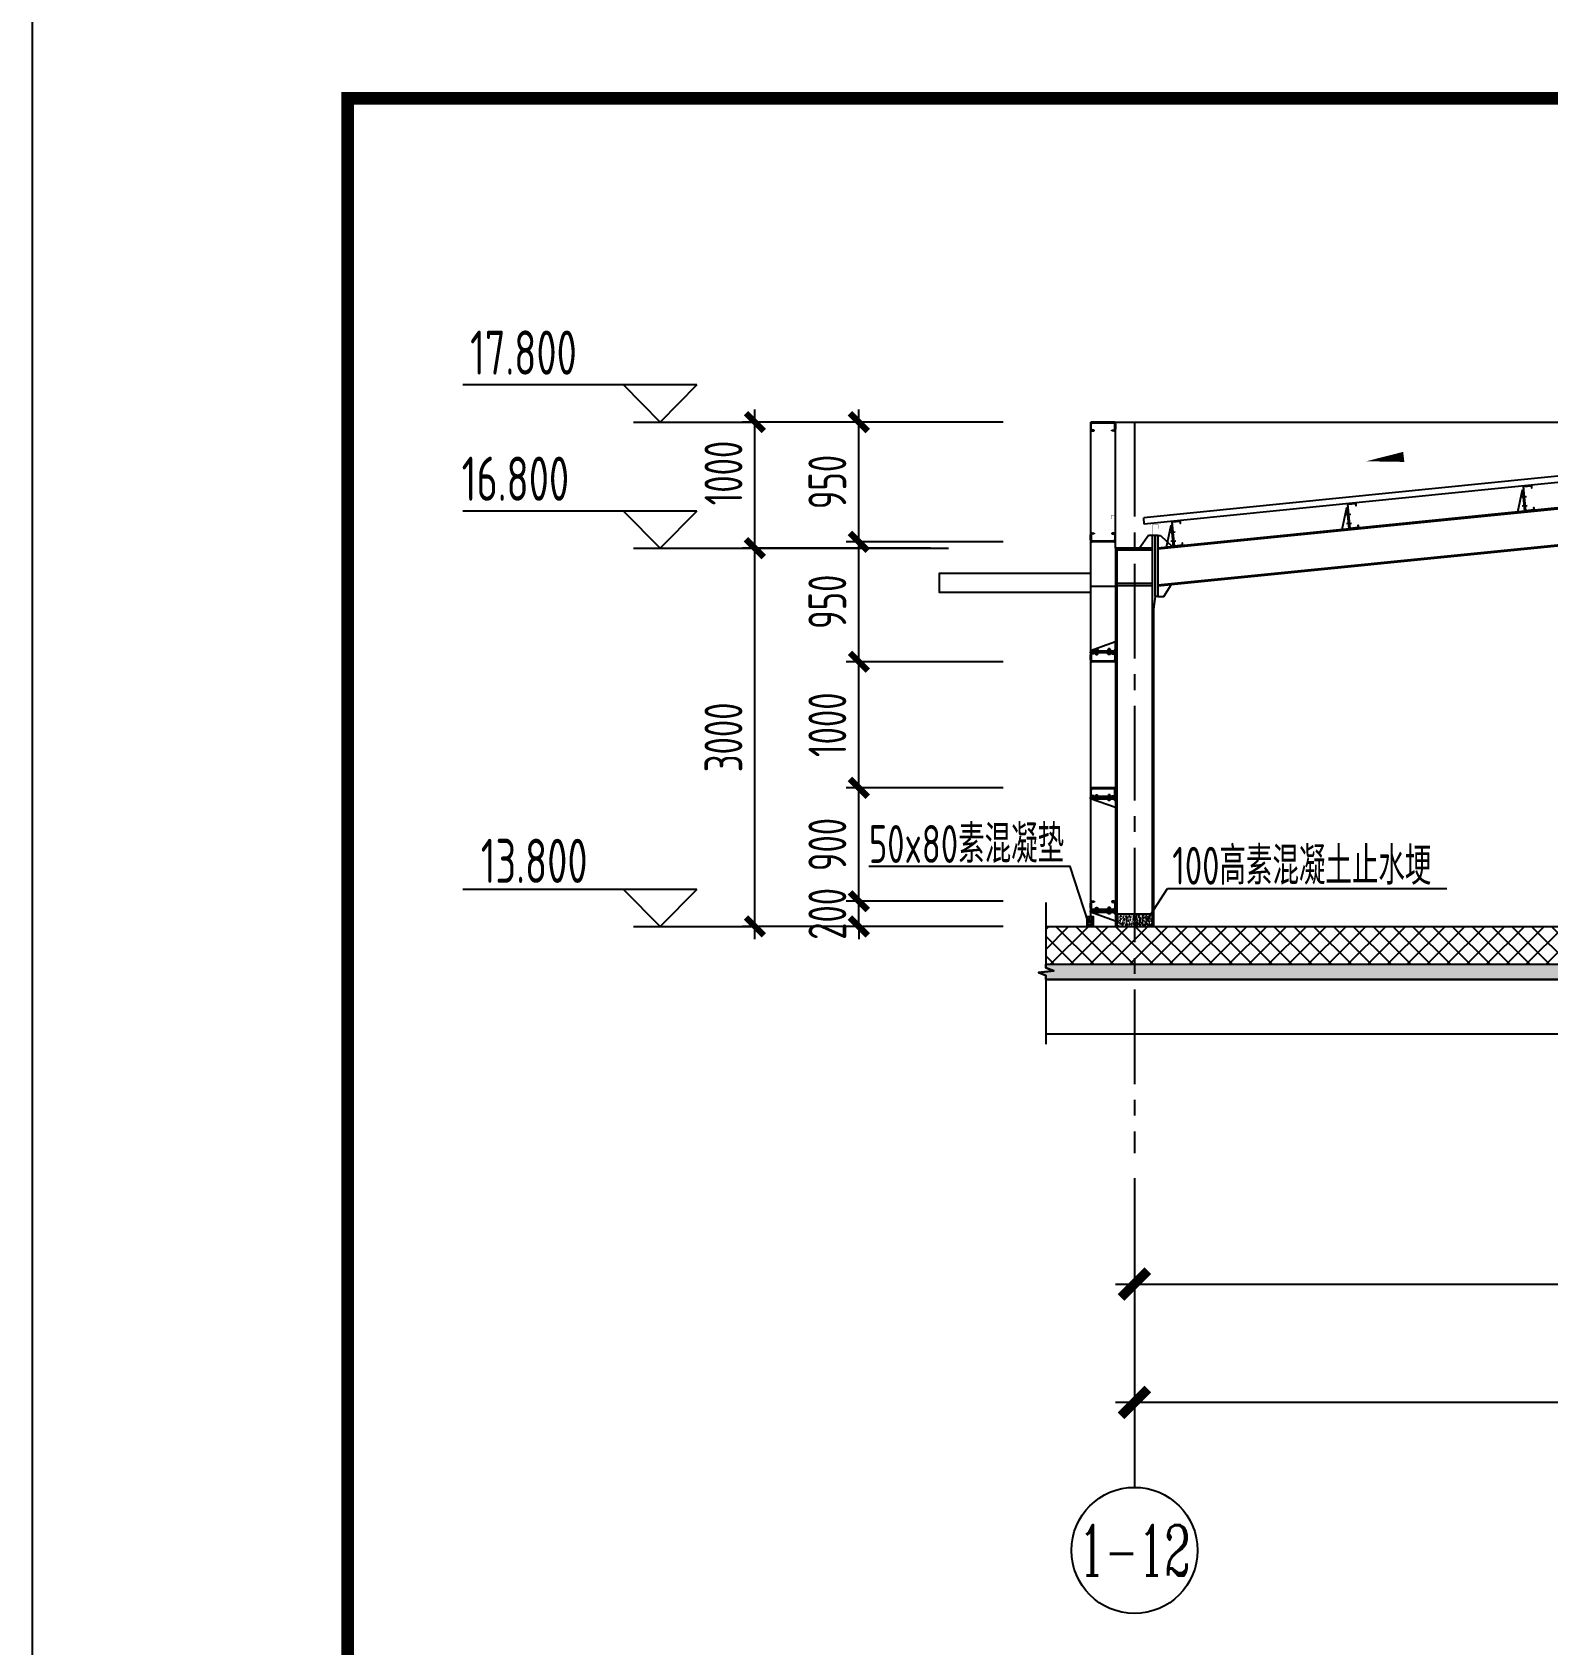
# Model space of a CAD drawing. Extents: x 670693 to 730093, y 227832 to 493926.
# Drawn here: x 670693 to 682709, y 303893 to 316681 of the extents above; entities that cross this region are included whole.
import ezdxf
from ezdxf.enums import TextEntityAlignment as Align

# ---------------------------------------------------------------- set-up
doc = ezdxf.new("R2010")
doc.units = 0
doc.header["$LTSCALE"] = 1000
doc.linetypes.add('30', pattern=[0])
doc.linetypes.add('CENTER2', pattern=[1.125, 0.75, -0.125, 0.125, -0.125])
doc.layers.get('0').update_dxf_attribs({"linetype": 'CONTINUOUS'})
doc.layers.get('Defpoints').update_dxf_attribs({"linetype": 'CONTINUOUS'})
for name, color, linetype in [('AXIS', 253, '30'), ('AXIS_DIM', 3, 'CONTINUOUS'), ('AXIS_NUM', 7, 'CONTINUOUS'), ('BEAM_CON', 3, 'CONTINUOUS'), ('DIM', 3, 'CONTINUOUS'), ('DIM_SYMB', 3, 'CONTINUOUS'), ('HATCH', 254, 'CONTINUOUS'), ('Prof', 2, 'CONTINUOUS'), ('PUB_TEXT', 7, 'CONTINUOUS'), ('PUB_TITLE', 4, 'CONTINUOUS'), ('PZ', 11, 'CONTINUOUS'), ('梁原位标注竖向', 7, 'CONTINUOUS')]:
    doc.layers.add(name, color=color, linetype=linetype)
doc.styles.add('TSSD_Axis', font='Complex.shx', dxfattribs={"width": 0.7, "bigfont": 'hztxt.shx'})
doc.styles.add('TSSD_Dimension', font='Tssdeng.shx', dxfattribs={"width": 0.7, "bigfont": 'hztxt.shx'})
doc.dimstyles.new('TSSD_100_100$0', dxfattribs={"dimtxt": 300, "dimasz": 100, "dimexe": 100, "dimexo": 300, "dimgap": 100, "dimtad": 1, "dimdec": 0, "dimzin": 0, "dimdsep": 46, "dimtxsty": 'TSSD_Dimension', "dimblk": 'ARCHTICK', "dimcen": 0, "dimdle": 100, "dimclrd": 3, "dimclre": 3, "dimclrt": 7, "dimazin": 0, "dimtfac": 1, "dimtdec": 0, "dimtix": 1, "dimtmove": 2, "dimatfit": 3, "dimldrblk": 'ARCHTICK', "dimfxl": 1, "dimtolj": 1, "dimtzin": 0, "dimarcsym": 0})
pattern_1 = [(45, (759558.17, 381594.03), (-78.57724, 78.57724), []), (135, (759558.17, 381594.03), (-78.57724, -78.57724), [])]
pattern_2 = [(50, (759558.175, 381594.028), (35.863009, -3.137607), [3.75, -41.25]), (355, (759558.175, 381594.03), (-6.937567, 37.609607), [3, -33]), (100.4514, (759561.163, 381593.767), (28.925469, 34.471977), [3.18701, -35.057106]), (46.1842, (759558.175, 381604.03), (53.362052, -8.27595), [5.625, -61.875]), (96.6356, (759562.62, 381603.34), (46.733135, 48.705894), [4.780514, -52.58565]), (351.1842, (759558.175, 381604.03), (46.733097, 48.70593), [4.5, -49.5]), (21, (759563.175, 381601.528), (29.845353, -20.1309445), [3.75, -41.25]), (326, (759563.175, 381601.53), (12.165767, 36.257502), [3, -33]), (71.4514, (759565.662, 381599.85), (42.011131, 16.126525), [3.18701, -35.057106]), (37.5, (759558.175, 381594.028), (0.6079928, 16.6446927), [0, -32.6, 0, -33.5, 0, -33.125]), (7.5, (759558.175, 381594.028), (13.153477, 19.7205856), [0, -19.1, 0, -31.85, 0, -12.625]), (327.5, (759547.025, 381594.028), (26.6911218, -1.1277436), [0, -12.5, 0, -39, 0, -51.75]), (317.5, (759542.025, 381594.028), (29.1593085, 5.005249), [0, -16.25, 0, -25.9, 0, -36.75])]

# ---------------------------------------------------------------- blocks, each defined once
blk = doc.blocks.new('_ArchTick')
at = {"color": 0, "linetype": 'ByBlock', "const_width": 0.5}
blk.add_lwpolyline([(-0.707, -0.707), (0.707, 0.707)], dxfattribs=at)
blk = doc.blocks.new('*D6')
at = {"layer": 'Defpoints', "color": 0, "transparency": 16777216}
for p in [(677247, 309789), (678690, 309789), (678690, 309589)]:
    blk.add_point(p, dxfattribs=at)
at = {"layer": 'DIM', "color": 3, "lineweight": -2, "transparency": 16777216}
for p, q in [((677247, 309789), (677247, 309889)), ((678390, 309789), (677147, 309789)), ((677247, 309589), (677247, 309789)), ((678390, 309589), (677147, 309589)), ((677247, 309589), (677247, 309489))]:
    blk.add_line(p, q, dxfattribs=at)
at = {"layer": 'DIM', "color": 3, "lineweight": -2, "transparency": 16777216, "xscale": 100, "yscale": 100, "zscale": 100}
for p, rotation in [((677247, 309789), 270), ((677247, 309589), 90)]:
    blk.add_blockref('_ArchTick', p, dxfattribs=dict(at, rotation=rotation))
at = {"layer": 'DIM', "color": 7, "transparency": 16777216, "insert": (676997, 309689), "char_height": 300, "attachment_point": 5, "rotation": 90, "style": 'TSSD_Dimension'}
blk.add_mtext('\\A1;200', dxfattribs=at)
blk = doc.blocks.new('*D7')
at = {"layer": 'Defpoints', "color": 0, "transparency": 16777216}
for p in [(677247, 310689), (678690, 310689), (678690, 309789)]:
    blk.add_point(p, dxfattribs=at)
at = {"layer": 'DIM', "color": 3, "lineweight": -2, "transparency": 16777216}
for p, q in [((677247, 309689), (677247, 310789)), ((678390, 310689), (677147, 310689)), ((678390, 309789), (677147, 309789))]:
    blk.add_line(p, q, dxfattribs=at)
at = {"layer": 'DIM', "color": 3, "lineweight": -2, "transparency": 16777216, "xscale": 100, "yscale": 100, "zscale": 100}
for p, rotation in [((677247, 310689), 90), ((677247, 309789), 270)]:
    blk.add_blockref('_ArchTick', p, dxfattribs=dict(at, rotation=rotation))
at = {"layer": 'DIM', "color": 7, "transparency": 16777216, "insert": (676997, 310239), "char_height": 300, "attachment_point": 5, "rotation": 90, "style": 'TSSD_Dimension'}
blk.add_mtext('\\A1;900', dxfattribs=at)
blk = doc.blocks.new('*D8')
at = {"layer": 'Defpoints', "color": 0, "transparency": 16777216}
for p in [(677247, 311689), (678690, 311689), (678690, 310689)]:
    blk.add_point(p, dxfattribs=at)
at = {"layer": 'DIM', "color": 3, "lineweight": -2, "transparency": 16777216}
for p, q in [((677247, 310589), (677247, 311789)), ((678390, 311689), (677147, 311689)), ((678390, 310689), (677147, 310689))]:
    blk.add_line(p, q, dxfattribs=at)
at = {"layer": 'DIM', "color": 3, "lineweight": -2, "transparency": 16777216, "xscale": 100, "yscale": 100, "zscale": 100}
for p, rotation in [((677247, 311689), 90), ((677247, 310689), 270)]:
    blk.add_blockref('_ArchTick', p, dxfattribs=dict(at, rotation=rotation))
at = {"layer": 'DIM', "color": 7, "transparency": 16777216, "insert": (676997, 311189), "char_height": 300, "attachment_point": 5, "rotation": 90, "style": 'TSSD_Dimension'}
blk.add_mtext('\\A1;1000', dxfattribs=at)
blk = doc.blocks.new('*D9')
at = {"layer": 'Defpoints', "color": 0, "transparency": 16777216}
for p in [(677247, 312639), (678690, 312639), (678690, 311689)]:
    blk.add_point(p, dxfattribs=at)
at = {"layer": 'DIM', "color": 3, "lineweight": -2, "transparency": 16777216}
for p, q in [((677247, 311589), (677247, 312739)), ((678390, 312639), (677147, 312639)), ((678390, 311689), (677147, 311689))]:
    blk.add_line(p, q, dxfattribs=at)
at = {"layer": 'DIM', "color": 3, "lineweight": -2, "transparency": 16777216, "xscale": 100, "yscale": 100, "zscale": 100}
for p, rotation in [((677247, 312639), 90), ((677247, 311689), 270)]:
    blk.add_blockref('_ArchTick', p, dxfattribs=dict(at, rotation=rotation))
at = {"layer": 'DIM', "color": 7, "transparency": 16777216, "insert": (676997, 312164), "char_height": 300, "attachment_point": 5, "rotation": 90, "style": 'TSSD_Dimension'}
blk.add_mtext('\\A1;950', dxfattribs=at)
blk = doc.blocks.new('*D10')
at = {"layer": 'Defpoints', "color": 0, "transparency": 16777216}
for p in [(677247, 313589), (678690, 313589), (678690, 312639)]:
    blk.add_point(p, dxfattribs=at)
at = {"layer": 'DIM', "color": 3, "lineweight": -2, "transparency": 16777216}
for p, q in [((677247, 312539), (677247, 313689)), ((678390, 313589), (677147, 313589)), ((678390, 312639), (677147, 312639))]:
    blk.add_line(p, q, dxfattribs=at)
at = {"layer": 'DIM', "color": 3, "lineweight": -2, "transparency": 16777216, "xscale": 100, "yscale": 100, "zscale": 100}
for p, rotation in [((677247, 313589), 90), ((677247, 312639), 270)]:
    blk.add_blockref('_ArchTick', p, dxfattribs=dict(at, rotation=rotation))
at = {"layer": 'DIM', "color": 7, "transparency": 16777216, "insert": (676997, 313114), "char_height": 300, "attachment_point": 5, "rotation": 90, "style": 'TSSD_Dimension'}
blk.add_mtext('\\A1;950', dxfattribs=at)
blk = doc.blocks.new('*D11')
at = {"layer": 'Defpoints', "color": 0, "transparency": 16777216}
for p in [(676423, 312589), (678115, 312589), (678115, 309589)]:
    blk.add_point(p, dxfattribs=at)
at = {"layer": 'DIM', "color": 3, "lineweight": -2, "transparency": 16777216}
for p, q in [((676423, 309489), (676423, 312689)), ((677815, 312589), (676323, 312589)), ((677815, 309589), (676323, 309589))]:
    blk.add_line(p, q, dxfattribs=at)
at = {"layer": 'DIM', "color": 3, "lineweight": -2, "transparency": 16777216, "xscale": 100, "yscale": 100, "zscale": 100}
for p, rotation in [((676423, 312589), 90), ((676423, 309589), 270)]:
    blk.add_blockref('_ArchTick', p, dxfattribs=dict(at, rotation=rotation))
at = {"layer": 'DIM', "color": 7, "transparency": 16777216, "insert": (676173, 311089), "char_height": 300, "attachment_point": 5, "rotation": 90, "style": 'TSSD_Dimension'}
blk.add_mtext('\\A1;3000', dxfattribs=at)
blk = doc.blocks.new('*D12')
at = {"layer": 'Defpoints', "color": 0, "transparency": 16777216}
for p in [(676423, 313589), (678115, 313589), (678115, 312589)]:
    blk.add_point(p, dxfattribs=at)
at = {"layer": 'DIM', "color": 3, "lineweight": -2, "transparency": 16777216}
for p, q in [((676423, 312489), (676423, 313689)), ((677815, 313589), (676323, 313589)), ((677815, 312589), (676323, 312589))]:
    blk.add_line(p, q, dxfattribs=at)
at = {"layer": 'DIM', "color": 3, "lineweight": -2, "transparency": 16777216, "xscale": 100, "yscale": 100, "zscale": 100}
for p, rotation in [((676423, 313589), 90), ((676423, 312589), 270)]:
    blk.add_blockref('_ArchTick', p, dxfattribs=dict(at, rotation=rotation))
at = {"layer": 'DIM', "color": 7, "transparency": 16777216, "insert": (676173, 313185), "char_height": 300, "attachment_point": 5, "rotation": 90, "style": 'TSSD_Dimension'}
blk.add_mtext('\\A1;1000', dxfattribs=at)
blk = doc.blocks.new('23xc')
at = {"color": 3}
for q in [(43, 176), (52, 5)]:
    blk.add_line((35, 175), q, dxfattribs=at)
at = {"layer": 'DIM', "color": 3}
for p, q in [((0, 0), (35, 175)), ((68, 121), (27, 117)), ((73, 49), (32, 45))]:
    blk.add_line(p, q, dxfattribs=at)
blk.add_lwpolyline([(111, 192), (109, 212), (40, 205), (60, 6), (129, 13), (127, 33), (123, 33), (125, 17), (63, 10), (44, 201), (106, 208), (107, 192), (111, 192), (109, 212)], dxfattribs=at)
blk = doc.blocks.new('ts_axno')
at = {"color": 0, "linetype": 'ByBlock', "lineweight": -2}
blk.add_circle((0, 0), 0.5, dxfattribs=at)
at = {"color": 0, "linetype": 'ByBlock', "lineweight": -2, "style": 'TSSD_Axis', "width": 0.7}
blk.add_attdef('A', text='', height=0.6, dxfattribs=at).set_placement((0, 0), align=Align.MIDDLE_CENTER)
blk = doc.blocks.new('*D20')
at = {"layer": 'Defpoints', "color": 0, "transparency": 16777216}
for p in [(679432, 307992), (686932, 307992), (686932, 306753)]:
    blk.add_point(p, dxfattribs=at)
at = {"layer": 'DIM', "color": 3, "lineweight": -2, "transparency": 16777216}
for p, q in [((679432, 307592), (679432, 306553)), ((686932, 307592), (686932, 306553)), ((679282, 306753), (687082, 306753))]:
    blk.add_line(p, q, dxfattribs=at)
at = {"layer": 'DIM', "color": 3, "lineweight": -2, "transparency": 16777216, "xscale": 150, "yscale": 150, "zscale": 150, "rotation": 180}
blk.add_blockref('_ArchTick', (679432, 306753), dxfattribs=at)
at = {"layer": 'DIM', "color": 3, "lineweight": -2, "transparency": 16777216, "xscale": 150, "yscale": 150, "zscale": 150}
blk.add_blockref('_ArchTick', (686932, 306753), dxfattribs=at)
at = {"layer": 'DIM', "color": 7, "transparency": 16777216, "insert": (683182, 307053), "char_height": 400, "attachment_point": 5, "style": 'TSSD_Dimension'}
blk.add_mtext('\\A1;7500', dxfattribs=at)
blk = doc.blocks.new('*D22')
at = {"layer": 'Defpoints', "color": 0, "transparency": 16777216}
for p in [(679432, 307993), (692032, 307993), (679432, 305815)]:
    blk.add_point(p, dxfattribs=at)
at = {"layer": 'DIM', "color": 3, "lineweight": -2, "transparency": 16777216}
for p, q in [((679432, 307593), (679432, 305615)), ((692032, 307593), (692032, 305615)), ((692182, 305815), (679282, 305815))]:
    blk.add_line(p, q, dxfattribs=at)
at = {"layer": 'DIM', "color": 3, "lineweight": -2, "transparency": 16777216, "xscale": 150, "yscale": 150, "zscale": 150, "rotation": 180}
blk.add_blockref('_ArchTick', (679432, 305815), dxfattribs=at)
at = {"layer": 'DIM', "color": 3, "lineweight": -2, "transparency": 16777216, "xscale": 150, "yscale": 150, "zscale": 150}
blk.add_blockref('_ArchTick', (692032, 305815), dxfattribs=at)
at = {"layer": 'DIM', "color": 7, "transparency": 16777216, "insert": (685732, 306115), "char_height": 400, "attachment_point": 5, "style": 'TSSD_Dimension'}
blk.add_mtext('\\A1;12600', dxfattribs=at)

msp = doc.modelspace()

# ---------------------------------------------------------------- hatches: boundary and pattern name
at = {"layer": 'HATCH'}
h = msp.add_hatch(dxfattribs=at)
h.set_pattern_fill('HOLE_MATETIEL', color=256, scale=35, style=0)
h.set_pattern_definition(pattern_1)
h.paths.add_polyline_path([(679432.4, 309589.1), (678728.4, 309589.1), (678728.4, 309289.1), (679432.4, 309289.1)])
h = msp.add_hatch(dxfattribs=at)
h.set_pattern_fill('CONCRETE', color=256, scale=5, style=0)
h.set_pattern_definition([(50, (0, 0), (35.8630091, -3.1376067), [3.75, -41.25]), (355, (0, 0), (-6.9375667, 37.6096067), [3, -33]), (100.4514, (2.99, -0.26), (28.9254691, 34.4719771), [3.1870095, -35.0571056]), (46.1842, (0, 10), (53.3620524, -8.2759507), [5.625, -61.875]), (96.6356, (4.447, 9.31), (46.7331353, 48.7058935), [4.7805144, -52.58565]), (351.1842, (0, 10), (46.7330973, 48.70593), [4.5, -49.5]), (21, (5, 7.5), (29.8453526, -20.1309445), [3.75, -41.25]), (326, (5, 7.5), (12.1657666, 36.2575023), [3, -33]), (71.4514, (7.487, 5.822), (42.0111314, 16.1265248), [3.1870095, -35.0571056]), (37.5, (0, 0), (0.60799277, 16.6446927), [0, -32.6, 0, -33.5, 0, -33.125]), (7.5, (0, 0), (13.15347687, 19.7205856), [0, -19.1, 0, -31.85, 0, -12.625]), (327.5, (-11.15, 0), (26.6911218, -1.12774359), [0, -12.5, 0, -39, 0, -51.75]), (317.5, (-16.15, 0), (29.1593085, 5.0052491), [0, -16.25, 0, -25.9, 0, -36.75])])
h.paths.add_polyline_path([(679055.8, 309669.1), (679105.8, 309669.1), (679105.8, 309589.1), (679055.8, 309589.1)])
h = msp.add_hatch(dxfattribs=at)
h.set_pattern_fill('CONCRETE', color=256, scale=5, style=0)
h.set_pattern_definition(pattern_2)
h.paths.add_polyline_path([(679432.4, 309689.1), (679292.4, 309689.1), (679292.4, 309589.1), (679432.4, 309589.1)])
h = msp.add_hatch(dxfattribs=at)
h.set_pattern_fill('CONCRETE', color=256, scale=5, style=0)
h.set_pattern_definition(pattern_2)
h.paths.add_polyline_path([(679572.4, 309689.1), (679432.4, 309689.1), (679432.4, 309589.1), (679572.4, 309589.1)])
h = msp.add_hatch(dxfattribs=at)
h.set_pattern_fill('HOLE_MATETIEL', color=256, scale=35, style=0)
h.set_pattern_definition(pattern_1)
h.paths.add_polyline_path([(691802.4, 309589.1), (679432.4, 309589.1), (679432.4, 309289.1), (691802.4, 309289.1)])
h = msp.add_hatch(dxfattribs=at)
h.set_pattern_fill('ARMORED', color=256, scale=25, style=0)
h.set_pattern_definition([(50, (759558.17, 381594.03), (179.31505, -15.68803), [18.75, -206.25]), (355, (759558.17, 381594.03), (-34.68783, 188.04803), [15, -165]), (100.4514, (759573.12, 381592.72), (144.62735, 172.35989), [15.93505, -175.28553]), (46.1842, (759558.17, 381644.03), (266.81026, -41.37975), [28.125, -309.375]), (96.6356, (759580.4, 381640.58), (233.6657, 243.52947), [23.9026, -262.92825]), (351.1842, (759558.17, 381644.03), (233.6655, 243.52965), [22.5, -247.5]), (21, (759583.17, 381631.53), (149.22676, -100.65472), [18.75, -206.25]), (326, (759583.17, 381631.53), (60.82883, 181.2875), [15, -165]), (71.4514, (759595.61, 381623.14), (210.05566, 80.63262), [15.93505, -175.28553]), (37.5, (759558.175, 381594.03), (3.039964, 83.223463), [0, -163, 0, -167.5, 0, -165.625]), (7.5, (759558.175, 381594.03), (65.767384, 98.60293), [0, -95.5, 0, -159.25, 0, -63.125]), (327.5, (759502.425, 381594.03), (133.45561, -5.638718), [0, -62.5, 0, -195, 0, -258.75]), (317.5, (759477.42, 381594.03), (145.79654, 25.02625), [0, -81.25, 0, -129.5, 0, -183.75]), (45, (759558.17, 381594.03), (-88.38835, 88.38835), [])])
h.paths.add_polyline_path([(678728.4, 309289.1), (692682.5, 309289.1), (692682.5, 309260.8), (692745.8, 309238.2), (692625.3, 309224.5), (692682.5, 309201.1), (692682.5, 309169.1), (678728.4, 309169.1), (678728.4, 309201.1), (678671.3, 309224.5), (678791.7, 309238.2), (678728.4, 309260.8)])

# ---------------------------------------------------------------- linework, layer by layer
at = {"color": 3}
for p, q in [((679082.4, 313589.1), (679082.4, 309669.1)), ((679082.4, 313589.1), (679282.4, 313589.1)), ((679282.4, 312589.1), (679282.4, 313589.1)), ((679282.4, 313589.1), (691952.4, 313589.1)), ((679542.7, 312689.1), (679472.4, 312589.1)), ((679572.4, 312689.1), (679542.7, 312689.1)), ((679617.6, 312689.1), (679572.4, 312689.1)), ((679572.4, 312689.1), (679572.4, 309589.1)), ((679595, 312689.1), (679595, 312204.8)), ((679595, 312204.8), (679595, 312689.1)), ((679617.6, 312689.1), (679617.6, 312204.8)), ((679617.6, 312689.1), (679639.5, 312689.1)), ((679639.5, 312689.1), (679735, 312600.9)), ((679572.4, 312589.1), (679282.4, 312589.1)), ((679282.4, 312589.1), (679282.4, 309589.1)), ((679292.4, 312589.1), (679292.4, 309589.1)), ((679572.4, 312572.2), (679292.4, 312572.2)), ((679082.4, 312289.1), (679282.4, 312289.1)), ((679572.4, 312308.6), (679292.4, 312308.6)), ((679572.4, 312291.6), (679292.4, 312291.6)), ((679665.7, 312204.8), (679723.6, 312298.2)), ((679595, 312204.8), (679582.4, 312105.7)), ((679617.6, 312204.8), (679595, 312204.8)), ((679617.6, 312204.8), (679665.7, 312204.8)), ((679582.6, 312108.6), (679572.4, 312108.6)), ((679582.4, 312105.7), (679582.4, 309589.1)), ((679530.7, 309636.7), (679695, 309891.6)), ((679695, 309891.6), (681910.1, 309891.6))]:
    msp.add_line(p, q, dxfattribs=at)
at = {"color": 0}
for p, q in [((685617.4, 313443.8), (679505.3, 312829)), ((685617.4, 313393.6), (679510.3, 312779.3)), ((679510.3, 312779.3), (679505.3, 312829)), ((675584.5, 312589.1), (677958.4, 312589.1)), ((678728.4, 309589.1), (692682.5, 309589.1)), ((679292.4, 309689.1), (679572.4, 309689.1)), ((678728.4, 309289.1), (692682.5, 309289.1)), ((678728.4, 309169.1), (692682.5, 309169.1)), ((678728.4, 308739.1), (692682.5, 308739.1))]:
    msp.add_line(p, q, dxfattribs=at)
at = {"color": 6}
for p, q in [((685617.4, 313192.6), (679617.6, 312589.1)), ((685618.2, 313184.6), (679618.4, 312581.1)), ((685617.4, 312899.1), (679617.6, 312295.6)), ((685617.4, 312891.1), (679617.6, 312287.6))]:
    msp.add_line(p, q, dxfattribs=at)
at = {"color": 0}
for points in [[(679082.4, 312389.1), (677882.4, 312389.1), (677882.4, 312239.1), (679082.4, 312239.1)], [(678728.4, 309780.2), (678728.4, 309260.8), (678791.7, 309238.2), (678671.3, 309224.5), (678728.4, 309201.1), (678728.4, 308654.6)], [(678728.4, 309289.1), (692682.5, 309289.1), (692682.5, 309260.8), (692745.8, 309238.2), (692625.3, 309224.5), (692682.5, 309201.1), (692682.5, 309169.1), (678728.4, 309169.1), (678728.4, 309201.1), (678671.3, 309224.5), (678791.7, 309238.2), (678728.4, 309260.8), (678728.4, 309289.1), (692682.5, 309289.1)]]:
    msp.add_lwpolyline(points, dxfattribs=at)
at = {"layer": 'AXIS', "linetype": 'CENTER2'}
msp.add_line((679432.4, 313589.1), (679432.4, 307791.7), dxfattribs=at)
at = {"layer": 'AXIS', "color": 3, "linetype": 'ByBlock'}
msp.add_line((679432.4, 307199.9), (679432.4, 305141.5), dxfattribs=at)
at = {"layer": 'AXIS_DIM'}
for p, q in [((679082.4, 313574.1), (679082.4, 313534.1)), ((679089.4, 313534.1), (679089.4, 313574.1)), ((679267.4, 313589.1), (679097.4, 313589.1)), ((679097.4, 313582.1), (679267.4, 313582.1)), ((679275.4, 313534.1), (679275.4, 313574.1)), ((679112.4, 313526.1), (679097.4, 313526.1)), ((679097.4, 313519.1), (679112.4, 313519.1)), ((679112.4, 313519.1), (679112.4, 313526.1)), ((679252.4, 313519.1), (679252.4, 313526.1)), ((679252.4, 313526.1), (679267.4, 313526.1)), ((679267.4, 313519.1), (679252.4, 313519.1)), ((679082.4, 312654.1), (679082.4, 312694.1)), ((679089.4, 312694.1), (679089.4, 312654.1)), ((679097.4, 312709.1), (679112.4, 312709.1)), ((679112.4, 312702.1), (679097.4, 312702.1)), ((679112.4, 312709.1), (679112.4, 312702.1)), ((679267.4, 312709.1), (679252.4, 312709.1)), ((679252.4, 312709.1), (679252.4, 312702.1)), ((679252.4, 312702.1), (679267.4, 312702.1)), ((679275.4, 312694.1), (679275.4, 312654.1)), ((679097.4, 312646.1), (679267.4, 312646.1)), ((679267.4, 312639.1), (679097.4, 312639.1)), ((679082.4, 311775.6), (679082.4, 311766.1)), ((679097.4, 311759.1), (679112.4, 311759.1)), ((679112.4, 311759.1), (679112.4, 311752.1)), ((679121.9, 311778.1), (679121.9, 311775.6)), ((679142.9, 311778.1), (679121.9, 311778.1)), ((679121.9, 311775.6), (679142.9, 311775.6)), ((679121.9, 311756.6), (679121.9, 311759.1)), ((679121.9, 311759.1), (679142.9, 311759.1)), ((679142.9, 311756.6), (679121.9, 311756.6)), ((679122, 311785.5), (679142.8, 311785.5)), ((679122, 311778.1), (679122, 311785.5)), ((679122, 311756.6), (679122, 311749.2)), ((679126.4, 311775.6), (679126.7, 311775.6)), ((679126.5, 311775.6), (679126.4, 311775.6)), ((679126.4, 311775.6), (679126.4, 311771.6)), ((679138.4, 311771.6), (679126.4, 311771.6)), ((679126.4, 311771.6), (679126.4, 311756.6)), ((679126.5, 311759.1), (679126.4, 311759.1)), ((679126.4, 311759.1), (679126.7, 311759.1)), ((679126.9, 311789.7), (679137.9, 311789.7)), ((679127.2, 311789.7), (679126.9, 311789.7)), ((679126.9, 311789.7), (679126.9, 311771.6)), ((679126.9, 311771.6), (679126.9, 311756.6)), ((679127.2, 311785.5), (679127.2, 311778.1)), ((679127.2, 311746), (679127.2, 311756.6)), ((679137.6, 311785.5), (679137.6, 311778.1)), ((679137.6, 311746), (679137.6, 311756.6)), ((679137.9, 311789.7), (679137.9, 311771.6)), ((679137.9, 311771.6), (679137.9, 311756.6)), ((679138.4, 311771.6), (679138.1, 311771.6)), ((679138.2, 311771.6), (679138.4, 311771.6)), ((679138.4, 311775.6), (679138.4, 311771.6)), ((679138.4, 311771.6), (679138.4, 311756.6)), ((679142.9, 311775.6), (679142.6, 311775.6)), ((679142.9, 311759.1), (679142.6, 311759.1)), ((679142.8, 311785.5), (679142.8, 311778.1)), ((679142.8, 311749.2), (679142.8, 311756.6)), ((679142.9, 311778.1), (679142.9, 311775.6)), ((679142.9, 311756.6), (679142.9, 311759.1)), ((679221.9, 311778.1), (679242.9, 311778.1)), ((679221.9, 311778.1), (679221.9, 311775.6)), ((679242.9, 311775.6), (679221.9, 311775.6)), ((679221.9, 311775.6), (679222.1, 311775.6)), ((679221.9, 311759.1), (679222.1, 311759.1)), ((679242.9, 311759.1), (679221.9, 311759.1)), ((679221.9, 311756.6), (679221.9, 311759.1)), ((679221.9, 311756.6), (679242.9, 311756.6)), ((679242.8, 311785.5), (679222, 311785.5)), ((679222, 311785.5), (679222, 311778.1)), ((679222, 311749.2), (679222, 311756.6)), ((679226.4, 311775.6), (679226.4, 311771.6)), ((679226.4, 311771.6), (679226.4, 311756.6)), ((679226.5, 311771.6), (679226.4, 311771.6)), ((679226.4, 311771.6), (679226.7, 311771.6)), ((679226.4, 311771.6), (679238.4, 311771.6)), ((679226.9, 311789.7), (679226.9, 311771.6)), ((679237.9, 311789.7), (679226.9, 311789.7)), ((679226.9, 311771.6), (679226.9, 311756.6)), ((679227.2, 311785.5), (679227.2, 311778.1)), ((679227.2, 311746), (679227.2, 311756.6)), ((679237.6, 311789.7), (679237.9, 311789.7)), ((679237.6, 311785.5), (679237.6, 311778.1)), ((679237.6, 311746), (679237.6, 311756.6)), ((679237.9, 311789.7), (679237.9, 311771.6)), ((679237.9, 311771.6), (679237.9, 311756.6)), ((679238.4, 311775.6), (679238.1, 311775.6)), ((679238.4, 311759.1), (679238.1, 311759.1)), ((679238.2, 311775.6), (679238.4, 311775.6)), ((679238.2, 311759.1), (679238.4, 311759.1)), ((679238.4, 311775.6), (679238.4, 311771.6)), ((679238.4, 311771.6), (679238.4, 311756.6)), ((679242.8, 311778.1), (679242.8, 311785.5)), ((679242.8, 311756.6), (679242.8, 311749.2)), ((679242.9, 311778.1), (679242.9, 311775.6)), ((679242.9, 311756.6), (679242.9, 311759.1)), ((679267.4, 311759.1), (679252.4, 311759.1)), ((679252.4, 311759.1), (679252.4, 311752.1)), ((679082.4, 311704.1), (679082.4, 311744.1)), ((679089.4, 311744.1), (679089.4, 311704.1)), ((679112.4, 311752.1), (679097.4, 311752.1)), ((679097.4, 311696.1), (679267.4, 311696.1)), ((679267.4, 311689.1), (679097.4, 311689.1)), ((679122, 311749.2), (679142.8, 311749.2)), ((679127.2, 311746), (679127.2, 311746)), ((679127.2, 311746), (679137.6, 311746)), ((679242.8, 311749.2), (679222, 311749.2)), ((679237.6, 311746), (679227.2, 311746)), ((679237.6, 311746), (679237.6, 311746)), ((679252.4, 311752.1), (679267.4, 311752.1)), ((679275.4, 311744.1), (679275.4, 311704.1)), ((679082.4, 310674.1), (679082.4, 310634.1)), ((679082.4, 310602.5), (679082.4, 310612.1)), ((679089.4, 310634.1), (679089.4, 310674.1)), ((679267.4, 310689.1), (679097.4, 310689.1)), ((679097.4, 310682.1), (679267.4, 310682.1)), ((679112.4, 310626.1), (679097.4, 310626.1)), ((679097.4, 310619.1), (679112.4, 310619.1)), ((679112.4, 310619.1), (679112.4, 310626.1)), ((679142.9, 310621.6), (679121.9, 310621.6)), ((679121.9, 310621.6), (679121.9, 310619.1)), ((679121.9, 310619.1), (679142.9, 310619.1)), ((679122, 310621.6), (679122, 310629)), ((679122, 310629), (679142.8, 310629)), ((679126.4, 310606.5), (679126.4, 310621.6)), ((679126.5, 310619.1), (679126.4, 310619.1)), ((679126.4, 310619.1), (679126.7, 310619.1)), ((679138.4, 310606.5), (679126.4, 310606.5)), ((679126.4, 310602.5), (679126.4, 310606.5)), ((679126.9, 310606.5), (679126.9, 310621.6)), ((679126.9, 310588.4), (679126.9, 310606.5)), ((679127.2, 310632.1), (679127.2, 310621.6)), ((679127.2, 310632.1), (679127.2, 310632.1)), ((679127.2, 310632.1), (679137.6, 310632.1)), ((679137.6, 310632.1), (679137.6, 310621.6)), ((679137.9, 310606.5), (679137.9, 310621.6)), ((679137.9, 310588.4), (679137.9, 310606.5)), ((679138.4, 310606.5), (679138.1, 310606.5)), ((679138.2, 310606.5), (679138.4, 310606.5)), ((679138.4, 310606.5), (679138.4, 310621.6)), ((679138.4, 310602.5), (679138.4, 310606.5)), ((679142.9, 310619.1), (679142.6, 310619.1)), ((679142.8, 310629), (679142.8, 310621.6)), ((679142.9, 310621.6), (679142.9, 310619.1)), ((679221.9, 310621.6), (679221.9, 310619.1)), ((679221.9, 310621.6), (679242.9, 310621.6)), ((679221.9, 310619.1), (679222.1, 310619.1)), ((679242.9, 310619.1), (679221.9, 310619.1)), ((679222, 310629), (679222, 310621.6)), ((679242.8, 310629), (679222, 310629)), ((679226.4, 310606.5), (679226.4, 310621.6)), ((679226.4, 310602.5), (679226.4, 310606.5)), ((679226.5, 310606.5), (679226.4, 310606.5)), ((679226.4, 310606.5), (679226.7, 310606.5)), ((679226.4, 310606.5), (679238.4, 310606.5)), ((679226.9, 310606.5), (679226.9, 310621.6)), ((679226.9, 310588.4), (679226.9, 310606.5)), ((679237.6, 310632.1), (679227.2, 310632.1)), ((679227.2, 310632.1), (679227.2, 310621.6)), ((679237.6, 310632.1), (679237.6, 310632.1)), ((679237.6, 310632.1), (679237.6, 310621.6)), ((679237.9, 310606.5), (679237.9, 310621.6)), ((679237.9, 310588.4), (679237.9, 310606.5)), ((679238.4, 310619.1), (679238.1, 310619.1)), ((679238.2, 310619.1), (679238.4, 310619.1)), ((679238.4, 310606.5), (679238.4, 310621.6)), ((679238.4, 310602.5), (679238.4, 310606.5)), ((679242.8, 310621.6), (679242.8, 310629)), ((679242.9, 310621.6), (679242.9, 310619.1)), ((679252.4, 310619.1), (679252.4, 310626.1)), ((679252.4, 310626.1), (679267.4, 310626.1)), ((679267.4, 310619.1), (679252.4, 310619.1)), ((679275.4, 310634.1), (679275.4, 310674.1)), ((679121.9, 310602.5), (679142.9, 310602.5)), ((679121.9, 310600), (679121.9, 310602.5)), ((679142.9, 310600), (679121.9, 310600)), ((679122, 310600), (679122, 310592.6)), ((679122, 310592.6), (679142.8, 310592.6)), ((679126.4, 310602.5), (679126.7, 310602.5)), ((679126.5, 310602.5), (679126.4, 310602.5)), ((679126.9, 310588.4), (679137.9, 310588.4)), ((679127.2, 310588.4), (679126.9, 310588.4)), ((679127.2, 310592.6), (679127.2, 310600)), ((679137.6, 310592.6), (679137.6, 310600)), ((679142.9, 310602.5), (679142.6, 310602.5)), ((679142.8, 310592.6), (679142.8, 310600)), ((679142.9, 310600), (679142.9, 310602.5)), ((679221.9, 310600), (679221.9, 310602.5)), ((679242.9, 310602.5), (679221.9, 310602.5)), ((679221.9, 310602.5), (679222.1, 310602.5)), ((679221.9, 310600), (679242.9, 310600)), ((679222, 310592.6), (679222, 310600)), ((679242.8, 310592.6), (679222, 310592.6)), ((679237.9, 310588.4), (679226.9, 310588.4)), ((679227.2, 310592.6), (679227.2, 310600)), ((679237.6, 310592.6), (679237.6, 310600)), ((679237.6, 310588.4), (679237.9, 310588.4)), ((679238.4, 310602.5), (679238.1, 310602.5)), ((679238.2, 310602.5), (679238.4, 310602.5)), ((679242.8, 310600), (679242.8, 310592.6)), ((679242.9, 310600), (679242.9, 310602.5)), ((679082.4, 309734.1), (679082.4, 309774.1)), ((679082.4, 309702.5), (679082.4, 309712.1)), ((679089.4, 309774.1), (679089.4, 309734.1)), ((679097.4, 309789.1), (679112.4, 309789.1)), ((679112.4, 309782.1), (679097.4, 309782.1)), ((679097.4, 309726.1), (679267.4, 309726.1)), ((679267.4, 309719.1), (679097.4, 309719.1)), ((679267.4, 309719.1), (679097.4, 309719.1)), ((679112.4, 309789.1), (679112.4, 309782.1)), ((679142.9, 309728.6), (679121.9, 309728.6)), ((679121.9, 309728.6), (679121.9, 309726.1)), ((679121.9, 309726.1), (679142.9, 309726.1)), ((679122, 309728.6), (679122, 309736)), ((679122, 309736), (679142.8, 309736)), ((679126.4, 309706.5), (679126.4, 309728.6)), ((679126.5, 309726.1), (679126.4, 309726.1)), ((679126.4, 309726.1), (679126.7, 309726.1)), ((679126.9, 309706.5), (679126.9, 309728.6)), ((679127.2, 309739.1), (679127.2, 309728.6)), ((679127.2, 309739.1), (679127.2, 309739.1)), ((679127.2, 309739.1), (679137.6, 309739.1)), ((679137.6, 309739.1), (679137.6, 309728.6)), ((679137.9, 309706.5), (679137.9, 309728.6)), ((679138.4, 309706.5), (679138.4, 309728.6)), ((679142.9, 309726.1), (679142.6, 309726.1)), ((679142.8, 309736), (679142.8, 309728.6)), ((679142.9, 309728.6), (679142.9, 309726.1)), ((679221.9, 309728.6), (679221.9, 309726.1)), ((679221.9, 309728.6), (679242.9, 309728.6)), ((679221.9, 309726.1), (679222.1, 309726.1)), ((679242.9, 309726.1), (679221.9, 309726.1)), ((679222, 309736), (679222, 309728.6)), ((679242.8, 309736), (679222, 309736)), ((679226.4, 309706.5), (679226.4, 309728.6)), ((679226.9, 309706.5), (679226.9, 309728.6)), ((679237.6, 309739.1), (679227.2, 309739.1)), ((679227.2, 309739.1), (679227.2, 309728.6)), ((679237.6, 309739.1), (679237.6, 309739.1)), ((679237.6, 309739.1), (679237.6, 309728.6)), ((679237.9, 309706.5), (679237.9, 309728.6)), ((679238.4, 309726.1), (679238.1, 309726.1)), ((679238.2, 309726.1), (679238.4, 309726.1)), ((679238.4, 309706.5), (679238.4, 309728.6)), ((679242.8, 309728.6), (679242.8, 309736)), ((679242.9, 309728.6), (679242.9, 309726.1)), ((679267.4, 309789.1), (679252.4, 309789.1)), ((679252.4, 309789.1), (679252.4, 309782.1)), ((679252.4, 309782.1), (679267.4, 309782.1)), ((679275.4, 309774.1), (679275.4, 309734.1)), ((679121.9, 309702.5), (679142.9, 309702.5)), ((679121.9, 309700), (679121.9, 309702.5)), ((679142.9, 309700), (679121.9, 309700)), ((679122, 309700), (679122, 309692.6)), ((679122, 309692.6), (679142.8, 309692.6)), ((679138.4, 309706.5), (679126.4, 309706.5)), ((679126.4, 309702.5), (679126.4, 309706.5)), ((679126.4, 309702.5), (679126.7, 309702.5)), ((679126.5, 309702.5), (679126.4, 309702.5)), ((679126.9, 309688.4), (679126.9, 309706.5)), ((679126.9, 309688.4), (679137.9, 309688.4)), ((679127.2, 309688.4), (679126.9, 309688.4)), ((679127.2, 309692.6), (679127.2, 309700)), ((679137.6, 309692.6), (679137.6, 309700)), ((679137.9, 309688.4), (679137.9, 309706.5)), ((679138.4, 309706.5), (679138.1, 309706.5)), ((679138.2, 309706.5), (679138.4, 309706.5)), ((679138.4, 309702.5), (679138.4, 309706.5)), ((679142.9, 309702.5), (679142.6, 309702.5)), ((679142.8, 309692.6), (679142.8, 309700)), ((679142.9, 309700), (679142.9, 309702.5)), ((679221.9, 309700), (679221.9, 309702.5)), ((679242.9, 309702.5), (679221.9, 309702.5)), ((679221.9, 309702.5), (679222.1, 309702.5)), ((679221.9, 309700), (679242.9, 309700)), ((679222, 309692.6), (679222, 309700)), ((679242.8, 309692.6), (679222, 309692.6)), ((679226.4, 309702.5), (679226.4, 309706.5)), ((679226.5, 309706.5), (679226.4, 309706.5)), ((679226.4, 309706.5), (679226.7, 309706.5)), ((679226.4, 309706.5), (679238.4, 309706.5)), ((679226.9, 309688.4), (679226.9, 309706.5)), ((679237.9, 309688.4), (679226.9, 309688.4)), ((679227.2, 309692.6), (679227.2, 309700)), ((679237.6, 309692.6), (679237.6, 309700)), ((679237.6, 309688.4), (679237.9, 309688.4)), ((679237.9, 309688.4), (679237.9, 309706.5)), ((679238.4, 309702.5), (679238.1, 309702.5)), ((679238.2, 309702.5), (679238.4, 309702.5)), ((679238.4, 309702.5), (679238.4, 309706.5)), ((679242.8, 309700), (679242.8, 309692.6)), ((679242.9, 309700), (679242.9, 309702.5))]:
    msp.add_line(p, q, dxfattribs=at)
at = {"layer": 'AXIS_DIM', "const_width": 3}
msp.add_lwpolyline([(679250, 312821.1), (679250, 312851.1), (679282.4, 312851.1), (679282.4, 312589.1), (679572.4, 312589.1), (679572.4, 312773.5), (679622.4, 312773.5), (679622.4, 312743.5)], dxfattribs=at)
at = {"layer": 'AXIS_DIM'}
for centre, radius, start, end in [((679097.4, 313574.1), 15, 90, 180), ((679097.4, 313574.1), 8, 90, 180), ((679267.4, 313574.1), 8, 0, 90), ((679097.4, 313534.1), 15, 180, 270), ((679097.4, 313534.1), 8, 180, 270), ((679267.4, 313534.1), 8, 270, 0), ((679097.4, 312694.1), 15, 90, 180), ((679097.4, 312654.1), 15, 180, 270), ((679097.4, 312694.1), 8, 90, 180), ((679097.4, 312654.1), 8, 180, 270), ((679267.4, 312694.1), 8, 0, 90), ((679267.4, 312654.1), 8, 270, 0), ((679097.4, 311744.1), 15, 90, 180), ((679126.4, 311780), 5.58, 85.17209, 142.4846), ((679138.3, 311780), 5.58, 37.5154, 94.82791), ((679226.4, 311780), 5.58, 85.17209, 142.4846), ((679238.3, 311780), 5.58, 37.5154, 94.82791), ((679097.4, 311704.1), 15, 180, 270), ((679097.4, 311744.1), 8, 90, 180), ((679097.4, 311704.1), 8, 180, 270), ((679126.4, 311754.7), 5.58, 217.5154, 274.82791), ((679138.3, 311754.7), 5.58, 265.17209, 322.4846), ((679226.4, 311754.7), 5.58, 217.5154, 274.82791), ((679238.3, 311754.7), 5.58, 265.17209, 322.4846), ((679267.4, 311744.1), 8, 0, 90), ((679267.4, 311704.1), 8, 270, 0), ((679097.4, 310674.1), 15, 90, 180), ((679097.4, 310634.1), 15, 180, 270), ((679097.4, 310674.1), 8, 90, 180), ((679097.4, 310634.1), 8, 180, 270), ((679126.4, 310623.4), 5.58, 85.17209, 142.4846), ((679138.3, 310623.4), 5.58, 37.5154, 94.82791), ((679226.4, 310623.4), 5.58, 85.17209, 142.4846), ((679238.3, 310623.4), 5.58, 37.5154, 94.82791), ((679267.4, 310674.1), 8, 0, 90), ((679267.4, 310634.1), 8, 270, 0), ((679126.4, 310598.2), 5.58, 217.5154, 274.82791), ((679138.3, 310598.2), 5.58, 265.17209, 322.4846), ((679226.4, 310598.2), 5.58, 217.5154, 274.82791), ((679238.3, 310598.2), 5.58, 265.17209, 322.4846), ((679097.4, 309774.1), 15, 90, 180), ((679097.4, 309734.1), 15, 180, 270), ((679097.4, 309774.1), 8, 90, 180), ((679097.4, 309734.1), 8, 180, 270), ((679126.4, 309730.4), 5.58, 85.17209, 142.4846), ((679138.3, 309730.4), 5.58, 37.5154, 94.82791), ((679226.4, 309730.4), 5.58, 85.17209, 142.4846), ((679238.3, 309730.4), 5.58, 37.5154, 94.82791), ((679267.4, 309774.1), 8, 0, 90), ((679267.4, 309734.1), 8, 270, 0), ((679126.4, 309698.2), 5.58, 217.5154, 274.82791), ((679138.3, 309698.2), 5.58, 265.17209, 322.4846), ((679226.4, 309698.2), 5.58, 217.5154, 274.82791), ((679238.3, 309698.2), 5.58, 265.17209, 322.4846)]:
    msp.add_arc(centre, radius, start, end, dxfattribs=at)
at = {"layer": 'BEAM_CON', "color": 0}
for p, q in [((675961.2, 313883.7), (674105.5, 313883.7)), ((675381.5, 313883.7), (675671.4, 313589.1)), ((675961.2, 313883.7), (675671.4, 313589.1)), ((675961.2, 312883.7), (674105.5, 312883.7)), ((675381.5, 312883.7), (675671.4, 312589.1)), ((675961.2, 312883.7), (675671.4, 312589.1)), ((675961.2, 309883.7), (674105.5, 309883.7)), ((675381.5, 309883.7), (675671.4, 309589.1)), ((675961.2, 309883.7), (675671.4, 309589.1))]:
    msp.add_line(p, q, dxfattribs=at)
at = {"layer": 'BEAM_CON'}
for p, q in [((675460.4, 313589.1), (676465, 313589.1)), ((675460.4, 312589.1), (676212.6, 312589.1)), ((675460.4, 309589.1), (676465, 309589.1))]:
    msp.add_line(p, q, dxfattribs=at)
at = {"layer": 'DIM_SYMB'}
msp.add_lwpolyline([(682659.3, 313440.2, 0, 0, 0), (681269.5, 313278.3, 0, 80, 0), (681567.5, 313313, 0, 0, 0)], format="xyseb", dxfattribs=at)
at = {"layer": 'Prof'}
for p, q in [((679282.4, 313574.1), (679282.4, 313534.1)), ((679282.4, 312654.1), (679282.4, 312694.1)), ((679282.4, 311704.1), (679282.4, 311744.1)), ((679282.4, 310674.1), (679282.4, 310634.1)), ((679282.4, 309734.1), (679282.4, 309774.1))]:
    msp.add_line(p, q, dxfattribs=at)
for points in [[(679082.4, 311766.1), (679282.4, 311766.1), (679282.4, 311759.1), (679082.4, 311759.1)], [(679082.4, 310612.1), (679282.4, 310612.1), (679282.4, 310619.1), (679082.4, 310619.1)], [(679082.4, 309712.1), (679282.4, 309712.1), (679282.4, 309719.1), (679082.4, 309719.1)]]:
    msp.add_lwpolyline(points, close=True, dxfattribs=at)
for centre, start, end in [((679267.4, 313574.1), 0, 90), ((679267.4, 313534.1), 270, 0), ((679267.4, 312694.1), 0, 90), ((679267.4, 312654.1), 270, 0), ((679267.4, 311744.1), 0, 90), ((679267.4, 311704.1), 270, 0), ((679267.4, 310674.1), 0, 90), ((679267.4, 310634.1), 270, 0), ((679267.4, 309774.1), 0, 90), ((679267.4, 309734.1), 270, 0)]:
    msp.add_arc(centre, 15, start, end, dxfattribs=at)
at = {"layer": 'PUB_TEXT'}
msp.add_lwpolyline([(679066.5, 309617.9), (678921.1, 310064.7), (677326.4, 310064.7)], dxfattribs=at)
msp.add_lwpolyline([(679055.8, 309669.1), (679105.8, 309669.1), (679105.8, 309589.1), (679055.8, 309589.1)], close=True, dxfattribs=at)
at = {"layer": 'PUB_TITLE'}
msp.add_lwpolyline([(670692.5, 275155.5), (730092.5, 275155.5), (730092.5, 317155.5), (670692.5, 317155.5)], close=True, dxfattribs=at)
at = {"layer": 'PUB_TITLE', "const_width": 100}
msp.add_lwpolyline([(673192.5, 276155.5), (729092.5, 276155.5), (729092.5, 316155.5), (673192.5, 316155.5)], close=True, dxfattribs=at)
at = {"layer": 'PZ'}
for p, q in [((679282.4, 311845.6), (679082.4, 311775.6)), ((679082.4, 311775.6), (679282.4, 311775.6)), ((679282.4, 311766.1), (679082.4, 311766.1)), ((679282.4, 311794.9), (679272, 311775.6)), ((679282.4, 311794.9), (679282.4, 311845.6)), ((679282.4, 311775.6), (679282.4, 311766.1)), ((679282.4, 310612.1), (679082.4, 310612.1)), ((679282.4, 310602.5), (679282.4, 310612.1)), ((679282.4, 310532.5), (679082.4, 310602.5)), ((679082.4, 310602.5), (679282.4, 310602.5)), ((679282.4, 310583.3), (679264.6, 310602.5)), ((679282.4, 310583.3), (679282.4, 310532.5)), ((679282.4, 309712.1), (679082.4, 309712.1)), ((679282.4, 309702.5), (679282.4, 309712.1)), ((679282.4, 309632.5), (679082.4, 309702.5)), ((679082.4, 309702.5), (679282.4, 309702.5)), ((679282.4, 309683.3), (679264.5, 309702.5)), ((679282.4, 309683.3), (679282.4, 309632.5))]:
    msp.add_line(p, q, dxfattribs=at)

# ---------------------------------------------------------------- block references
at = {"color": 0}
for p in [(682473.2, 312876.3), (681080.2, 312736.2), (679687.2, 312596.1)]:
    msp.add_blockref('23xc', p, dxfattribs=at)
at = {"layer": 'AXIS_NUM'}
ref = msp.add_blockref('ts_axno', (679432.4, 304641.5), dxfattribs=dict(at, xscale=1000, yscale=1000, zscale=1000))
ref.add_attrib('8', '1-12', dxfattribs={"height": 400, "style": 'TSSD_Axis', "width": 0.6}).set_placement((679432.4, 304641.5), align=Align.MIDDLE_CENTER)

# ---------------------------------------------------------------- texts
at = {"layer": '梁原位标注竖向', "style": 'TSSD_Dimension', "width": 0.7}
for s, height, rotation, p in [('17.800', 350, 0, (674164.3, 313965)), ('16.800', 350, 0, (674097.6, 312965)), ('50x80素混凝垫', 300, 360, (677326.2, 310093.2)), ('13.800', 350, 0, (674248.9, 309934.6)), ('100高素混凝土止水埂', 300, 360, (679731.5, 309921))]:
    msp.add_text(s, height=height, rotation=rotation, dxfattribs=at).set_placement(p)

# ---------------------------------------------------------------- dimensions: what is measured, and where the dimension line sits
at = {"layer": 'DIM'}
dim = msp.add_linear_dim(base=(676423.3, 313589.1), p1=(678115.3, 312589.1), p2=(678115.3, 313589.1), angle=90, dimstyle='TSSD_100_100$0', dxfattribs=at)
dim.commit()
dim.dimension.update_dxf_attribs({"geometry": '*D12', "text_midpoint": (676173.3, 313185), "dimtype": 128})
for base, p1, p2, picture, middle in [((677247, 313589.1), (678689.8, 312639.1), (678689.8, 313589.1), '*D10', (676997, 313114.1)), ((676423.3, 312589.1), (678115.3, 309589.1), (678115.3, 312589.1), '*D11', (676173.3, 311089.1)), ((677247, 312639.1), (678689.8, 311689.1), (678689.8, 312639.1), '*D9', (676997, 312164.1)), ((677247, 311689.1), (678689.8, 310689.1), (678689.8, 311689.1), '*D8', (676997, 311189.1)), ((677247, 310689.1), (678689.8, 309789.1), (678689.8, 310689.1), '*D7', (676997, 310239.1)), ((677247, 309789.1), (678689.8, 309589.1), (678689.8, 309789.1), '*D6', (676997, 309689.1))]:
    dim = msp.add_linear_dim(base=base, p1=p1, p2=p2, angle=90, dimstyle='TSSD_100_100$0', dxfattribs=at)
    dim.commit()
    dim.dimension.update_dxf_attribs({"geometry": picture, "text_midpoint": middle})
for base, p1, p2, picture, middle in [((679432.4, 305814.8), (692032.4, 307993.3), (679432.4, 307993.3), '*D22', (685732.4, 306114.8)), ((686932.4, 306753.3), (679432.4, 307991.7), (686932.4, 307991.7), '*D20', (683182.4, 307053.3))]:
    dim = msp.add_linear_dim(base=base, p1=p1, p2=p2, dimstyle='TSSD_100_100$0', override={"dimtxt": 400, "dimasz": 150, "dimexe": 200, "dimexo": 400, "dimdle": 150}, dxfattribs=at)
    dim.commit()
    dim.dimension.update_dxf_attribs({"geometry": picture, "text_midpoint": middle})

doc.saveas('drawing.dxf')
